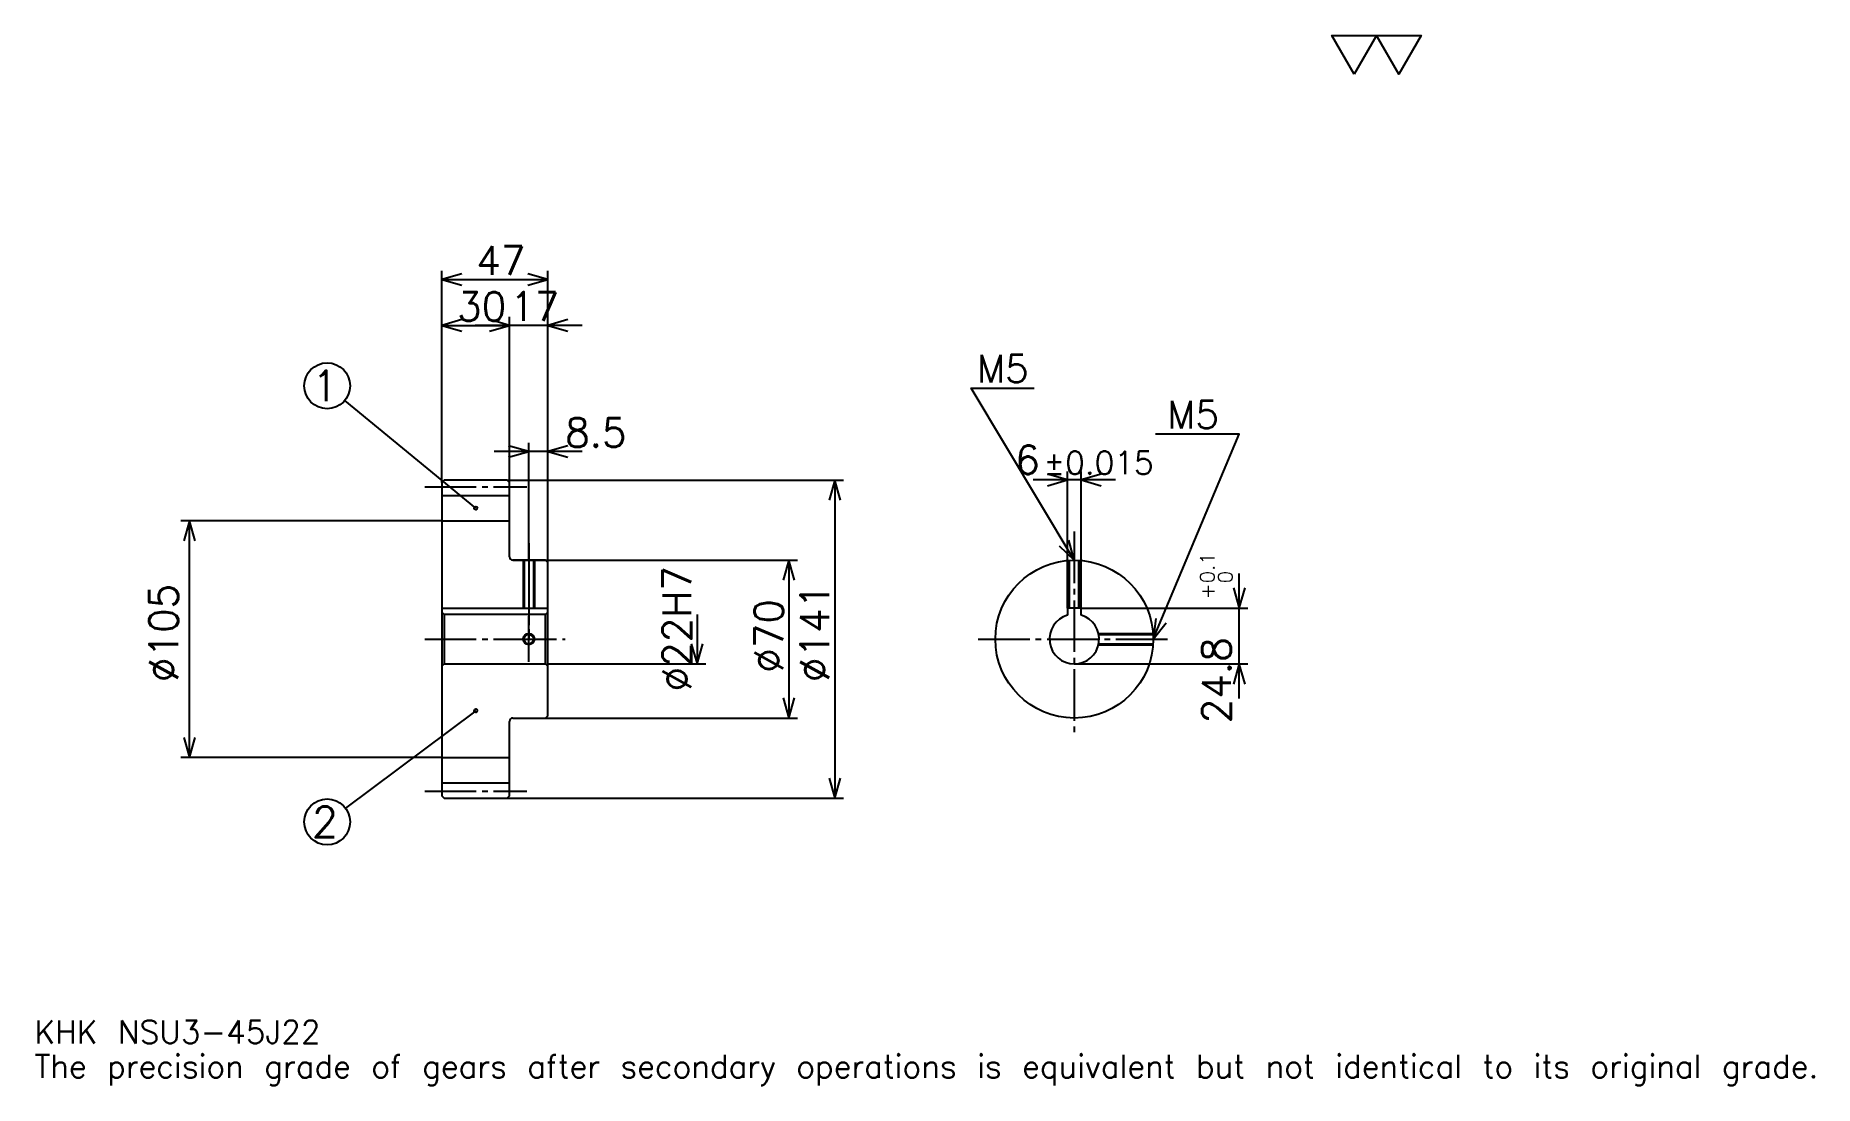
# Model space of a CAD drawing. Extents: x 26 to 815, y 9 to 475.
import ezdxf

# ---------------------------------------------------------------- set-up
doc = ezdxf.new("R2010")
doc.units = 0
doc.linetypes.add('DASHDOT', pattern=[30.521738, 22.891304, -2.543478, 2.543478, -2.543478])
doc.layers.get('0').update_dxf_attribs({"linetype": 'CONTINUOUS'})
doc.layers.add('DASHDOT', color=6, linetype='DASHDOT')
doc.styles.add('KANJI', font='TXT', dxfattribs={"bigfont": 'BIGFONT'})

msp = doc.modelspace()

# ---------------------------------------------------------------- linework, layer by layer
at = {"color": 5}
for p, q in [((206.021729, 277.793488), (206.021729, 370.630432)), ((206.021729, 366.815216), (253.021729, 366.815216)), ((253.021729, 277.793488), (253.021729, 370.630432)), ((236.021729, 277.793488), (236.021729, 350.282623)), ((206.021729, 346.467407), (236.021729, 346.467407)), ((268.282593, 346.467407), (220.760864, 346.467407)), ((221.021729, 265.418488), (163.005768, 313.195496)), ((244.521729, 277.793488), (244.521729, 294.326111)), ((268.282593, 290.510864), (229.260864, 290.510864)), ((206.021729, 276.793488), (206.021729, 277.793488)), ((235.021729, 277.793488), (253.021729, 277.793488)), ((236.021729, 276.793488), (236.021729, 277.793488)), ((244.521729, 242.293488), (244.521729, 277.793488)), ((244.521729, 242.293488), (244.521729, 277.793488)), ((253.021729, 277.793488), (384.010864, 277.793488)), ((253.021729, 241.293488), (253.021729, 277.793488)), ((380.195648, 277.793488), (380.195648, 136.793488)), ((504.673889, 277.902191), (468.152161, 277.902191)), ((483.413025, 221.093491), (483.413025, 281.717407)), ((489.413025, 221.093491), (489.413025, 281.717407)), ((206.021729, 259.793488), (90.293472, 259.793488)), ((94.108688, 154.793488), (94.108688, 259.793488)), ((237.521729, 242.293488), (253.021729, 242.293488)), ((253.021729, 242.293488), (363.663025, 242.293488)), ((359.847809, 242.293488), (359.847809, 172.293488)), ((559.565186, 181.032623), (559.565186, 236.354355)), ((489.413025, 221.093491), (563.380371, 221.093491)), ((319.152161, 218.293488), (319.152161, 196.293488)), ((253.021729, 196.293488), (322.967377, 196.293488)), ((486.413025, 196.293488), (563.380371, 196.293488)), ((221.021729, 175.543488), (163.296204, 132.321732)), ((237.521729, 172.293488), (253.021729, 172.293488)), ((253.021729, 172.293488), (363.663025, 172.293488)), ((206.021729, 154.793488), (90.293472, 154.793488)), ((235.021729, 136.793488), (253.021729, 136.793488)), ((253.021729, 136.793488), (384.010864, 136.793488))]:
    msp.add_line(p, q, dxfattribs=at)
at = {"color": 4}
for p, q in [((206.021729, 271.043488), (236.021729, 271.043488)), ((206.021729, 259.793488), (236.021729, 259.793488)), ((206.021729, 221.093491), (253.021729, 221.093491)), ((207.021729, 218.293488), (207.021729, 196.293488)), ((252.021729, 218.293488), (253.021729, 219.293488)), ((252.021729, 196.293488), (253.021729, 195.293488)), ((206.021729, 154.793488), (236.021729, 154.793488)), ((206.021729, 143.543488), (236.021729, 143.543488))]:
    msp.add_line(p, q, dxfattribs=at)
at = {"color": 7}
msp.add_lwpolyline([(610.434753, 457.82608), (600.515198, 475.019989), (640.19342, 475.019989), (630.273865, 457.82608), (620.354309, 475.019989), (610.434753, 457.82608)], dxfattribs=at)
at = {"color": 5}
for points in [[(214.923904, 369.358704), (206.021729, 366.815216), (214.923904, 364.271729)], [(244.119553, 364.271729), (253.021729, 366.815216), (244.119553, 369.358704)], [(214.923904, 349.010864), (206.021729, 346.467407), (214.923904, 343.92395)], [(227.119553, 343.92395), (236.021729, 346.467407), (227.119553, 349.010864)], [(227.119553, 343.92395), (236.021729, 346.467407), (227.119553, 349.010864)], [(261.923889, 349.010864), (253.021729, 346.467407), (261.923889, 343.92395)], [(486.413025, 242.293488), (440.630432, 318.597839), (468.608673, 318.597839)], [(235.619553, 287.967407), (244.521729, 290.510864), (235.619553, 293.054352)], [(261.923889, 293.054352), (253.021729, 290.510864), (261.923889, 287.967407)], [(521.413025, 207.293488), (559.565186, 298.25), (522.43042, 298.25)], [(382.739136, 268.891296), (380.195648, 277.793488), (377.652161, 268.891296)], [(474.510864, 275.358704), (483.413025, 277.902191), (474.510864, 280.445679)], [(498.315186, 280.445679), (489.413025, 277.902191), (498.315186, 275.358704)], [(96.652168, 250.891312), (94.108688, 259.793488), (91.565208, 250.891312)], [(479.651886, 248.618439), (486.413025, 242.293488), (484.013916, 251.235657)], [(362.391296, 233.391312), (359.847809, 242.293488), (357.304321, 233.391312)], [(557.021729, 229.995667), (559.565186, 221.093491), (562.108643, 229.995667)], [(522.510925, 216.486557), (521.413025, 207.293488), (527.201904, 214.51889)], [(316.608673, 205.195663), (319.152161, 196.293488), (321.695648, 205.195663)], [(562.108643, 187.391312), (559.565186, 196.293488), (557.021729, 187.391312)], [(357.304321, 181.195663), (359.847809, 172.293488), (362.391296, 181.195663)], [(91.565208, 163.695663), (94.108688, 154.793488), (96.652168, 163.695663)], [(377.652161, 145.695663), (380.195648, 136.793488), (382.739136, 145.695663)]]:
    msp.add_lwpolyline(points, dxfattribs=at)
at = {"color": 4}
for points in [[(236.021729, 243.793488), (236.021729, 276.793488), (235.021729, 277.793488), (207.021729, 277.793488), (206.021729, 276.793488), (206.021729, 195.293488)], [(237.521729, 172.293488), (252.021729, 172.293488), (253.021729, 173.293488), (253.021729, 241.293488), (252.021729, 242.293488), (237.521729, 242.293488)], [(242.021729, 242.293488), (242.021729, 221.093491)], [(242.456726, 242.293488), (242.456726, 221.093491)], [(246.586731, 242.293488), (246.586731, 221.093491)], [(247.021729, 242.293488), (247.021729, 221.093491)], [(483.913025, 221.093491), (483.913025, 242.204086)], [(484.348022, 221.093491), (484.348022, 242.232513)], [(488.478027, 221.093491), (488.478027, 242.232513)], [(488.913025, 221.093491), (488.913025, 242.204086)], [(489.413025, 217.876495), (489.413025, 221.093491), (483.413025, 221.093491), (483.413025, 217.876495)], [(206.021729, 195.293488), (207.021729, 196.293488), (252.021729, 196.293488), (252.021729, 218.293488), (207.021729, 218.293488), (206.021729, 219.293488)], [(497.125183, 209.793488), (521.323608, 209.793488)], [(497.217468, 209.35849), (521.352051, 209.35849)], [(497.217468, 205.228485), (521.352051, 205.228485)], [(497.125183, 204.793488), (521.323608, 204.793488)], [(206.021729, 195.293488), (206.021729, 137.793488), (207.021729, 136.793488), (235.021729, 136.793488), (236.021729, 137.793488), (236.021729, 170.793488)]]:
    msp.add_lwpolyline(points, dxfattribs=at)
at = {"color": 5}
for centre, radius in [((155.152161, 319.663055), 10.173913), ((221.021729, 265.418488), 0.763044), ((221.021729, 175.543488), 0.763044), ((155.152161, 126.223923), 10.173913)]:
    msp.add_circle(centre, radius, dxfattribs=at)
at = {"color": 4}
for centre, radius in [((486.413025, 207.293488), 35), ((244.521729, 207.293488), 2.065)]:
    msp.add_circle(centre, radius, dxfattribs=at)
at = {"color": 7}
msp.add_circle((244.521729, 207.293488), 2.5, dxfattribs=at)
at = {"color": 4}
for centre, radius, start, end in [((237.521729, 243.793488), 1.5, 180, 270), ((486.413025, 207.293488), 11, 105.826620886, 74.173379114), ((237.521729, 170.793488), 1.5, 90, 180)]:
    msp.add_arc(centre, radius, start, end, dxfattribs=at)
at = {"layer": 'DASHDOT', "color": 7}
for p, q in [((198.391296, 274.793488), (243.652161, 274.793488)), ((486.413025, 255.01088), (486.413025, 164.663055)), ((244.521729, 242.293488), (244.521729, 207.293488)), ((198.391296, 207.293488), (260.652161, 207.293488)), ((443.782593, 207.293488), (529.043457, 207.293488)), ((198.391296, 139.793488), (243.652161, 139.793488))]:
    msp.add_line(p, q, dxfattribs=at)
for points in [[(244.521729, 249.92392), (244.521729, 213.463058)], [(244.521729, 197.163055), (244.521729, 217.42392)], [(234.391296, 207.293488), (254.652161, 207.293488)]]:
    msp.add_lwpolyline(points, dxfattribs=at)

# ---------------------------------------------------------------- texts
at = {"color": 7, "style": 'KANJI'}
for s, height, p in [('47', 12.717391, (221.255432, 368.850006)), ('30', 12.717391, (212.755417, 348.502197)), ('17', 12.717391, (236.255432, 348.502197)), ('M5', 12.208696, (443.173889, 321.141296)), ('1', 13.565217, (148.369553, 312.880432)), ('M5', 12.208696, (527.517395, 300.793488)), ('8.5', 12.717391, (260.652161, 292.545654)), ('6', 12.717391, (460.161804, 280.445679)), ('%%p0.015', 10.173913, (472.750458, 280.445679)), ('2', 13.565217, (148.369553, 119.441315)), ('KHK NSU3-45J22', 10.173913, (25.434782, 27.97826)), ('The precision grade of gears after secondary operations is equivalent but not identical to its original grade.', 10.173913, (25.434782, 12.717391))]:
    msp.add_text(s, height=height, dxfattribs=at).set_placement(p)
for s, height, p in [('%%c22H7', 12.717391, (316.608673, 184.084244)), ('0.1', 6.358696, (548.628235, 232.119293)), ('0', 6.358696, (556.513, 232.119293)), ('%%c105', 12.717391, (89.021729, 188.217407)), ('+', 6.358696, (548.628235, 224.997559)), ('%%c70', 12.717391, (357.304321, 192.350555)), ('%%c141', 12.717391, (377.652161, 188.217407)), ('24.8', 12.717391, (555.75, 169.951645))]:
    msp.add_text(s, height=height, rotation=90, dxfattribs=at).set_placement(p)

doc.saveas('drawing.dxf')
